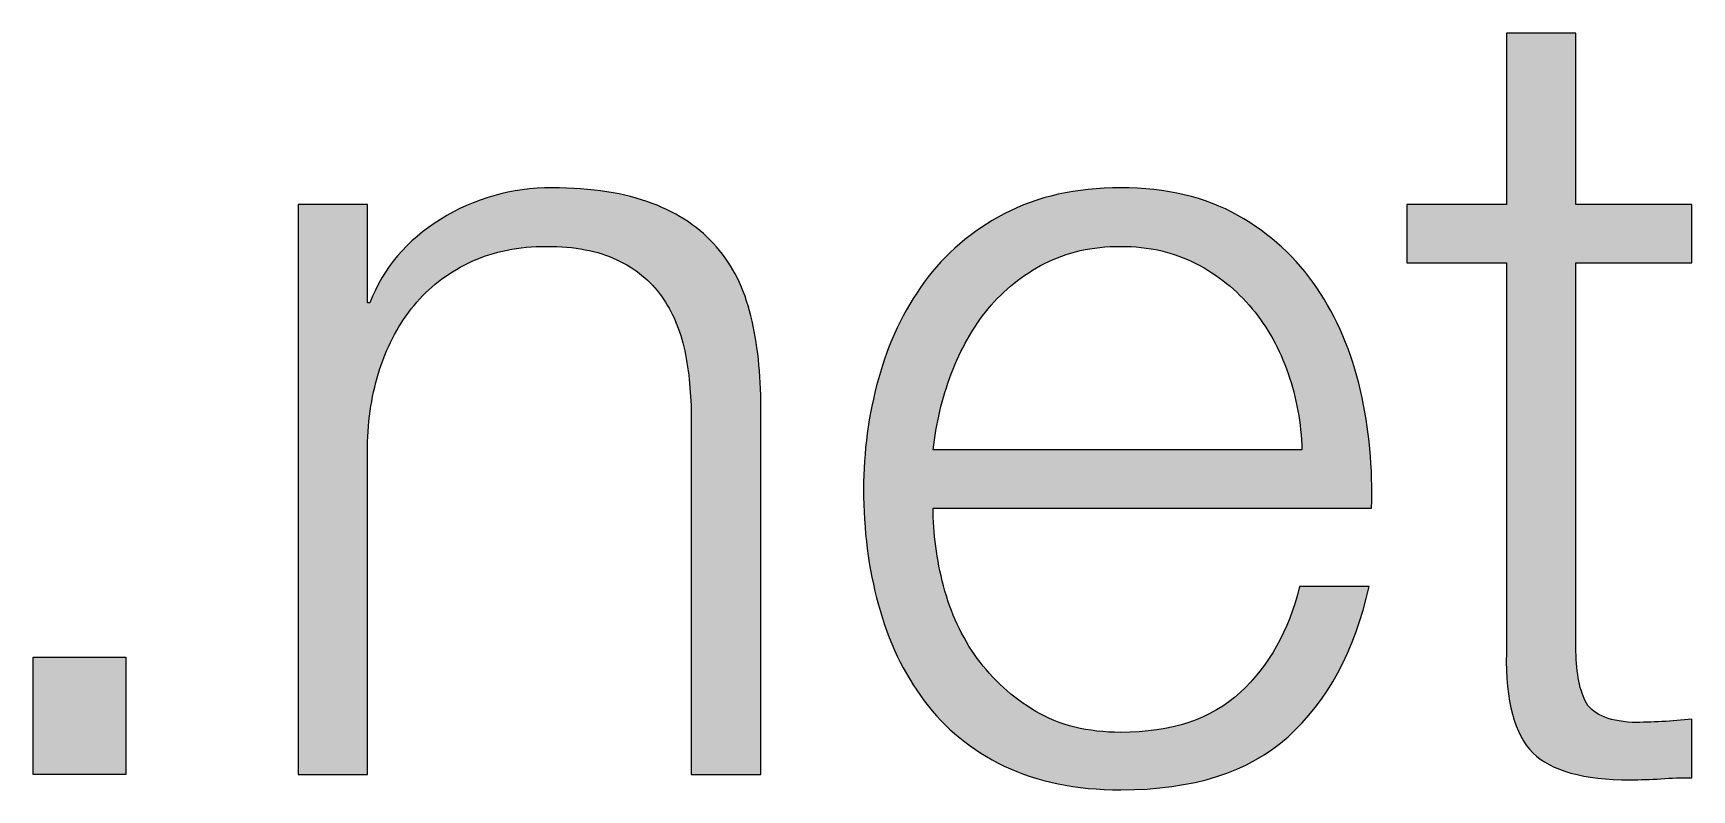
# Paper-space layout 'A2mask' of a CAD drawing. Extents: x 0 to 564, y 0 to 393.
# Drawn here: x 486.425 to 490.502, y 30.709 to 32.569 of the extents above; entities that cross this region are included whole.
import ezdxf
from ezdxf.enums import TextEntityAlignment as Align

# ---------------------------------------------------------------- set-up
doc = ezdxf.new("R2010")
doc.units = 0
doc.layers.get('0').update_dxf_attribs({"linetype": 'CONTINUOUS'})
doc.layers.get('Defpoints').update_dxf_attribs({"linetype": 'CONTINUOUS'})
doc.layers.add('JPP_Mask', color=7, linetype='CONTINUOUS')
doc.styles.add('JPP', font='arial.ttf')

# ---------------------------------------------------------------- blocks, each defined once
blk = doc.blocks.new('A2mask')
at = {"true_color": 0x004a91}
h = blk.add_hatch(color=154, dxfattribs=at)
edge = h.paths.add_edge_path()
edge.add_spline(control_points=[(490.5022, 32.0759), (490.5022, 32.1118), (490.5022, 32.1478), (490.5022, 32.1478), (490.5022, 32.1478), (490.4844, 32.1478), (490.4577, 32.1478)], knot_values=[18.749925, 18.749925, 18.749925, 18.749925, 19.249925, 19.249925, 19.249925, 19.5, 19.5, 19.5, 19.5], degree=3, periodic=0)
edge.add_spline(control_points=[(490.4577, 32.1478), (490.431, 32.1478), (490.3953, 32.1478), (490.3597, 32.1478)], knot_values=[18.49993, 18.49993, 18.49993, 18.49993, 18.749925, 18.749925, 18.749925, 18.749925], degree=3, periodic=0)
edge.add_spline(control_points=[(490.3597, 32.1478), (490.3419, 32.1478), (490.3241, 32.1478), (490.3074, 32.1478)], knot_values=[18.374932, 18.374932, 18.374932, 18.374932, 18.49993, 18.49993, 18.49993, 18.49993], degree=3, periodic=0)
edge.add_spline(control_points=[(490.3074, 32.1478), (490.2907, 32.1478), (490.2751, 32.1478), (490.2618, 32.1478)], knot_values=[18.249935, 18.249935, 18.249935, 18.249935, 18.374932, 18.374932, 18.374932, 18.374932], degree=3, periodic=0)
edge.add_spline(control_points=[(490.2618, 32.1478), (490.2551, 32.1478), (490.249, 32.1478), (490.2436, 32.1478)], knot_values=[18.187436, 18.187436, 18.187436, 18.187436, 18.249935, 18.249935, 18.249935, 18.249935], degree=3, periodic=0)
edge.add_spline(control_points=[(490.2436, 32.1478), (490.2381, 32.1478), (490.2334, 32.1478), (490.2295, 32.1478)], knot_values=[18.124938, 18.124938, 18.124938, 18.124938, 18.187436, 18.187436, 18.187436, 18.187436], degree=3, periodic=0)
edge.add_spline(control_points=[(490.2191, 32.1478), (490.2187, 32.1478), (490.2184, 32.1478), (490.2181, 32.1478)], knot_values=[18.031189, 18.031189, 18.031189, 18.031189, 18.046814, 18.046814, 18.046814, 18.046814], degree=3, periodic=0)
edge.add_spline(control_points=[(490.2181, 32.1478), (490.218, 32.1478), (490.2178, 32.1478), (490.2177, 32.1478)], knot_values=[18.023377, 18.023377, 18.023377, 18.023377, 18.031189, 18.031189, 18.031189, 18.031189], degree=3, periodic=0)
edge.add_spline(control_points=[(490.2177, 32.1478), (490.2176, 32.1478), (490.2175, 32.1478), (490.2175, 32.1478)], knot_values=[18.015565, 18.015565, 18.015565, 18.015565, 18.023377, 18.023377, 18.023377, 18.023377], degree=3, periodic=0)
edge.add_spline(control_points=[(490.2175, 32.1478), (490.2174, 32.1478), (490.2174, 32.1478), (490.2174, 32.1478)], knot_values=[18.011659, 18.011659, 18.011659, 18.011659, 18.015565, 18.015565, 18.015565, 18.015565], degree=3, periodic=0)
edge.add_spline(control_points=[(490.2174, 32.1478), (490.2174, 32.1478), (490.2173, 32.1478), (490.2173, 32.1478)], knot_values=[18.007752, 18.007752, 18.007752, 18.007752, 18.011659, 18.011659, 18.011659, 18.011659], degree=3, periodic=0)
edge.add_spline(control_points=[(490.2173, 32.1478), (490.2173, 32.1478), (490.2173, 32.1478), (490.2173, 32.1478)], knot_values=[18.005799, 18.005799, 18.005799, 18.005799, 18.007752, 18.007752, 18.007752, 18.007752], degree=3, periodic=0)
edge.add_spline(control_points=[(490.2173, 32.1478), (490.2173, 32.1478), (490.2173, 32.1478), (490.2173, 32.1478)], knot_values=[18.003846, 18.003846, 18.003846, 18.003846, 18.005799, 18.005799, 18.005799, 18.005799], degree=3, periodic=0)
edge.add_spline(control_points=[(490.2173, 32.1478), (490.2173, 32.1478), (490.2173, 32.1478), (490.2173, 32.1478)], knot_values=[18.00287, 18.00287, 18.00287, 18.00287, 18.003846, 18.003846, 18.003846, 18.003846], degree=3, periodic=0)
edge.add_spline(control_points=[(490.2173, 32.1478), (490.2173, 32.1478), (490.2173, 32.1478), (490.2173, 32.1478)], knot_values=[18.001893, 18.001893, 18.001893, 18.001893, 18.00287, 18.00287, 18.00287, 18.00287], degree=3, periodic=0)
edge.add_spline(control_points=[(490.2173, 32.1478), (490.2173, 32.1478), (490.2173, 32.1478), (490.2173, 32.1478)], knot_values=[18.001405, 18.001405, 18.001405, 18.001405, 18.001893, 18.001893, 18.001893, 18.001893], degree=3, periodic=0)
edge.add_spline(control_points=[(490.2173, 32.1478), (490.2173, 32.1478), (490.2173, 32.1478), (490.2173, 32.1478), (490.2173, 32.1478), (490.2173, 32.1478), (490.2173, 32.1478)], knot_values=[17.99994, 17.99994, 17.99994, 17.99994, 18.001345, 18.001345, 18.001345, 18.001405, 18.001405, 18.001405, 18.001405], degree=3, periodic=0)
edge.add_spline(control_points=[(490.2173, 32.1478), (490.2173, 32.1478), (490.2173, 32.1741), (490.2173, 32.2135)], knot_values=[17.749945, 17.749945, 17.749945, 17.749945, 17.99994, 17.99994, 17.99994, 17.99994], degree=3, periodic=0)
edge.add_spline(control_points=[(490.2173, 32.2135), (490.2173, 32.253), (490.2173, 32.3056), (490.2173, 32.3582)], knot_values=[17.49995, 17.49995, 17.49995, 17.49995, 17.749945, 17.749945, 17.749945, 17.749945], degree=3, periodic=0)
edge.add_spline(control_points=[(490.2173, 32.3582), (490.2173, 32.3845), (490.2173, 32.4108), (490.2173, 32.4355)], knot_values=[17.374952, 17.374952, 17.374952, 17.374952, 17.49995, 17.49995, 17.49995, 17.49995], degree=3, periodic=0)
edge.add_spline(control_points=[(490.2173, 32.4355), (490.2173, 32.4601), (490.2173, 32.4831), (490.2173, 32.5029)], knot_values=[17.249955, 17.249955, 17.249955, 17.249955, 17.374952, 17.374952, 17.374952, 17.374952], degree=3, periodic=0)
edge.add_spline(control_points=[(490.2173, 32.5029), (490.2173, 32.5127), (490.2173, 32.5218), (490.2173, 32.5298)], knot_values=[17.187456, 17.187456, 17.187456, 17.187456, 17.249955, 17.249955, 17.249955, 17.249955], degree=3, periodic=0)
edge.add_spline(control_points=[(490.2173, 32.5298), (490.2173, 32.5378), (490.2173, 32.5448), (490.2173, 32.5505)], knot_values=[17.124958, 17.124958, 17.124958, 17.124958, 17.187456, 17.187456, 17.187456, 17.187456], degree=3, periodic=0)
edge.add_spline(control_points=[(490.2173, 32.5505), (490.2173, 32.5534), (490.2173, 32.556), (490.2173, 32.5582)], knot_values=[17.093708, 17.093708, 17.093708, 17.093708, 17.124958, 17.124958, 17.124958, 17.124958], degree=3, periodic=0)
edge.add_spline(control_points=[(490.2173, 32.5686), (490.2173, 32.5686), (490.2173, 32.5686), (490.2173, 32.5686), (490.2173, 32.5686), (490.2173, 32.5686), (490.2173, 32.5686)], knot_values=[16.999959, 16.999959, 16.999959, 16.999959, 17, 17, 17, 17.000692, 17.000692, 17.000692, 17.000692], degree=3, periodic=0)
edge.add_spline(control_points=[(490.2173, 32.5686), (490.2173, 32.5686), (490.2066, 32.5686), (490.1905, 32.5686)], knot_values=[16.749965, 16.749965, 16.749965, 16.749965, 16.999959, 16.999959, 16.999959, 16.999959], degree=3, periodic=0)
edge.add_spline(control_points=[(490.1905, 32.5686), (490.1745, 32.5686), (490.1531, 32.5686), (490.1318, 32.5686)], knot_values=[16.49997, 16.49997, 16.49997, 16.49997, 16.749965, 16.749965, 16.749965, 16.749965], degree=3, periodic=0)
edge.add_spline(control_points=[(490.1318, 32.5686), (490.1211, 32.5686), (490.1104, 32.5686), (490.1004, 32.5686)], knot_values=[16.374972, 16.374972, 16.374972, 16.374972, 16.49997, 16.49997, 16.49997, 16.49997], degree=3, periodic=0)
edge.add_spline(control_points=[(490.1004, 32.5686), (490.0904, 32.5686), (490.081, 32.5686), (490.073, 32.5686)], knot_values=[16.249975, 16.249975, 16.249975, 16.249975, 16.374972, 16.374972, 16.374972, 16.374972], degree=3, periodic=0)
edge.add_spline(control_points=[(490.073, 32.5686), (490.069, 32.5686), (490.0653, 32.5686), (490.0621, 32.5686)], knot_values=[16.187476, 16.187476, 16.187476, 16.187476, 16.249975, 16.249975, 16.249975, 16.249975], degree=3, periodic=0)
edge.add_spline(control_points=[(490.0463, 32.5686), (490.0463, 32.5686), (490.0463, 32.5686), (490.0463, 32.5686), (490.0463, 32.5686), (490.0463, 32.5686), (490.0463, 32.5686)], knot_values=[15.99998, 15.99998, 15.99998, 15.99998, 16, 16, 16, 16.001445, 16.001445, 16.001445, 16.001445], degree=3, periodic=0)
edge.add_spline(control_points=[(490.0463, 32.5686), (490.0463, 32.5686), (490.0463, 32.4634), (490.0463, 32.3582)], knot_values=[15.49999, 15.49999, 15.49999, 15.49999, 15.99998, 15.99998, 15.99998, 15.99998], degree=3, periodic=0)
edge.add_spline(control_points=[(490.0463, 32.3582), (490.0463, 32.253), (490.0463, 32.1478), (490.0463, 32.1478), (490.0463, 32.1478), (490.0463, 32.1478), (490.0463, 32.1478)], knot_values=[14.999023, 14.999023, 14.999023, 14.999023, 15.499013, 15.499013, 15.499013, 15.49999, 15.49999, 15.49999, 15.49999], degree=3, periodic=0)
edge.add_spline(control_points=[(490.0358, 32.1478), (490.0324, 32.1478), (490.0284, 32.1478), (490.0237, 32.1478)], knot_values=[14.812504, 14.812504, 14.812504, 14.812504, 14.875002, 14.875002, 14.875002, 14.875002], degree=3, periodic=0)
edge.add_spline(control_points=[(490.0237, 32.1478), (490.0191, 32.1478), (490.0138, 32.1478), (490.0081, 32.1478)], knot_values=[14.750005, 14.750005, 14.750005, 14.750005, 14.812504, 14.812504, 14.812504, 14.812504], degree=3, periodic=0)
edge.add_spline(control_points=[(490.0081, 32.1478), (489.9966, 32.1478), (489.9833, 32.1478), (489.9689, 32.1478)], knot_values=[14.625008, 14.625008, 14.625008, 14.625008, 14.750005, 14.750005, 14.750005, 14.750005], degree=3, periodic=0)
edge.add_spline(control_points=[(489.9689, 32.1478), (489.9546, 32.1478), (489.9393, 32.1478), (489.924, 32.1478)], knot_values=[14.50001, 14.50001, 14.50001, 14.50001, 14.625008, 14.625008, 14.625008, 14.625008], degree=3, periodic=0)
edge.add_spline(control_points=[(489.924, 32.1478), (489.8935, 32.1478), (489.8629, 32.1478), (489.84, 32.1478)], knot_values=[14.250015, 14.250015, 14.250015, 14.250015, 14.50001, 14.50001, 14.50001, 14.50001], degree=3, periodic=0)
edge.add_spline(control_points=[(489.84, 32.1478), (489.817, 32.1478), (489.8018, 32.1478), (489.8018, 32.1478), (489.8018, 32.1478), (489.8018, 32.1478), (489.8018, 32.1478)], knot_values=[13.999043, 13.999043, 13.999043, 13.999043, 14.249058, 14.249058, 14.249058, 14.250015, 14.250015, 14.250015, 14.250015], degree=3, periodic=0)
edge.add_spline(control_points=[(489.8018, 32.1416), (489.8018, 32.1396), (489.8018, 32.1372), (489.8018, 32.1345)], knot_values=[13.812524, 13.812524, 13.812524, 13.812524, 13.875022, 13.875022, 13.875022, 13.875022], degree=3, periodic=0)
edge.add_spline(control_points=[(489.8018, 32.1253), (489.8018, 32.1186), (489.8018, 32.1107), (489.8018, 32.1023)], knot_values=[13.625027, 13.625027, 13.625027, 13.625027, 13.750025, 13.750025, 13.750025, 13.750025], degree=3, periodic=0)
edge.add_spline(control_points=[(489.8018, 32.1023), (489.8018, 32.0938), (489.8018, 32.0849), (489.8018, 32.0759)], knot_values=[13.50003, 13.50003, 13.50003, 13.50003, 13.625027, 13.625027, 13.625027, 13.625027], degree=3, periodic=0)
edge.add_spline(control_points=[(489.8018, 32.0759), (489.8018, 32.0579), (489.8018, 32.0399), (489.8018, 32.0264)], knot_values=[13.250035, 13.250035, 13.250035, 13.250035, 13.50003, 13.50003, 13.50003, 13.50003], degree=3, periodic=0)
edge.add_spline(control_points=[(489.8018, 32.0264), (489.8018, 32.013), (489.8018, 32.004), (489.8018, 32.004), (489.8018, 32.004), (489.8018, 32.004), (489.8018, 32.004)], knot_values=[12.999063, 12.999063, 12.999063, 12.999063, 13.249098, 13.249098, 13.249098, 13.250035, 13.250035, 13.250035, 13.250035], degree=3, periodic=0)
edge.add_spline(control_points=[(489.8123, 32.004), (489.8156, 32.004), (489.8197, 32.004), (489.8243, 32.004)], knot_values=[12.812544, 12.812544, 12.812544, 12.812544, 12.875042, 12.875042, 12.875042, 12.875042], degree=3, periodic=0)
edge.add_spline(control_points=[(489.8243, 32.004), (489.829, 32.004), (489.8342, 32.004), (489.84, 32.004)], knot_values=[12.750045, 12.750045, 12.750045, 12.750045, 12.812544, 12.812544, 12.812544, 12.812544], degree=3, periodic=0)
edge.add_spline(control_points=[(489.84, 32.004), (489.8514, 32.004), (489.8648, 32.004), (489.8791, 32.004)], knot_values=[12.625048, 12.625048, 12.625048, 12.625048, 12.750045, 12.750045, 12.750045, 12.750045], degree=3, periodic=0)
edge.add_spline(control_points=[(489.8791, 32.004), (489.8934, 32.004), (489.9087, 32.004), (489.924, 32.004)], knot_values=[12.50005, 12.50005, 12.50005, 12.50005, 12.625048, 12.625048, 12.625048, 12.625048], degree=3, periodic=0)
edge.add_spline(control_points=[(489.924, 32.004), (489.9546, 32.004), (489.9851, 32.004), (490.0081, 32.004)], knot_values=[12.250055, 12.250055, 12.250055, 12.250055, 12.50005, 12.50005, 12.50005, 12.50005], degree=3, periodic=0)
edge.add_spline(control_points=[(490.0081, 32.004), (490.031, 32.004), (490.0463, 32.004), (490.0463, 32.004), (490.0463, 32.004), (490.0463, 32.004), (490.0463, 32.004)], knot_values=[11.999572, 11.999572, 11.999572, 11.999572, 12.249627, 12.249627, 12.249627, 12.250055, 12.250055, 12.250055, 12.250055], degree=3, periodic=0)
edge.add_spline(control_points=[(490.0463, 31.9979), (490.0463, 31.9965), (490.0463, 31.995), (490.0463, 31.9932)], knot_values=[11.937561, 11.937561, 11.937561, 11.937561, 11.953186, 11.953186, 11.953186, 11.953186], degree=3, periodic=0)
edge.add_spline(control_points=[(490.0463, 31.9932), (490.0463, 31.9897), (490.0463, 31.9854), (490.0463, 31.9803)], knot_values=[11.906312, 11.906312, 11.906312, 11.906312, 11.937561, 11.937561, 11.937561, 11.937561], degree=3, periodic=0)
edge.add_spline(control_points=[(490.0463, 31.9803), (490.0463, 31.9752), (490.0463, 31.9694), (490.0463, 31.9628)], knot_values=[11.875062, 11.875062, 11.875062, 11.875062, 11.906312, 11.906312, 11.906312, 11.906312], degree=3, periodic=0)
edge.add_spline(control_points=[(490.0463, 31.9628), (490.0463, 31.9497), (490.0463, 31.9338), (490.0463, 31.9156)], knot_values=[11.812564, 11.812564, 11.812564, 11.812564, 11.875062, 11.875062, 11.875062, 11.875062], degree=3, periodic=0)
edge.add_spline(control_points=[(490.0463, 31.9156), (490.0463, 31.8973), (490.0463, 31.8768), (490.0463, 31.8543)], knot_values=[11.750065, 11.750065, 11.750065, 11.750065, 11.812564, 11.812564, 11.812564, 11.812564], degree=3, periodic=0)
edge.add_spline(control_points=[(490.0463, 31.8543), (490.0463, 31.8094), (490.0463, 31.757), (490.0463, 31.7009)], knot_values=[11.625068, 11.625068, 11.625068, 11.625068, 11.750065, 11.750065, 11.750065, 11.750065], degree=3, periodic=0)
edge.add_spline(control_points=[(490.0463, 31.7009), (490.0463, 31.6447), (490.0463, 31.5848), (490.0463, 31.5249)], knot_values=[11.50007, 11.50007, 11.50007, 11.50007, 11.625068, 11.625068, 11.625068, 11.625068], degree=3, periodic=0)
edge.add_spline(control_points=[(490.0463, 31.5249), (490.0463, 31.4051), (490.0463, 31.2854), (490.0463, 31.1955)], knot_values=[11.250075, 11.250075, 11.250075, 11.250075, 11.50007, 11.50007, 11.50007, 11.50007], degree=3, periodic=0)
edge.add_spline(control_points=[(490.0463, 31.1955), (490.0463, 31.1056), (490.0463, 31.0457), (490.0463, 31.0457), (490.0443, 30.9264), (490.0662, 30.8446), (490.1112, 30.8002)], knot_values=[10, 10, 10, 10, 10.250075, 10.250075, 10.250075, 11.250075, 11.250075, 11.250075, 11.250075], degree=3, periodic=0)
edge.add_spline(control_points=[(490.1112, 30.8002), (490.1566, 30.7558), (490.2362, 30.7336), (490.3501, 30.7336)], knot_values=[9, 9, 9, 9, 10, 10, 10, 10], degree=3, periodic=0)
edge.add_spline(control_points=[(490.3501, 30.7336), (490.3757, 30.7336), (490.4008, 30.7346), (490.4264, 30.7362)], knot_values=[8, 8, 8, 8, 9, 9, 9, 9], degree=3, periodic=0)
edge.add_spline(control_points=[(490.4264, 30.7362), (490.4515, 30.7382), (490.4767, 30.7389), (490.5022, 30.7389)], knot_values=[7, 7, 7, 7, 8, 8, 8, 8], degree=3, periodic=0)
edge.add_spline(control_points=[(490.5022, 30.7389), (490.5022, 30.7389), (490.5022, 30.883), (490.5022, 30.883), (490.4532, 30.8774), (490.4045, 30.8747), (490.3558, 30.8747)], knot_values=[5, 5, 5, 5, 6, 6, 6, 7, 7, 7, 7], degree=3, periodic=0)
edge.add_spline(control_points=[(490.3558, 30.8747), (490.2941, 30.8784), (490.2557, 30.8959), (490.2401, 30.9277)], knot_values=[4, 4, 4, 4, 5, 5, 5, 5], degree=3, periodic=0)
edge.add_spline(control_points=[(490.2401, 30.9277), (490.2249, 30.9592), (490.2173, 31.0033), (490.2173, 31.0593)], knot_values=[3, 3, 3, 3, 4, 4, 4, 4], degree=3, periodic=0)
edge.add_spline(control_points=[(490.2173, 31.0593), (490.2173, 31.0593), (490.2173, 32.004), (490.2173, 32.004), (490.2173, 32.004), (490.2885, 32.004), (490.3598, 32.004)], knot_values=[1.5, 1.5, 1.5, 1.5, 2.5, 2.5, 2.5, 3, 3, 3, 3], degree=3, periodic=0)
edge.add_spline(control_points=[(490.3598, 32.004), (490.431, 32.004), (490.5022, 32.004), (490.5022, 32.004), (490.5022, 32.004), (490.5022, 32.0399), (490.5022, 32.0759)], knot_values=[0.5, 0.5, 0.5, 0.5, 1, 1, 1, 1.5, 1.5, 1.5, 1.5], degree=3, periodic=0)
h = blk.add_hatch(color=154, dxfattribs=at)
edge = h.paths.add_edge_path()
edge.add_spline(control_points=[(487.2474, 31.4366), (487.2474, 31.5132), (487.2474, 31.5643), (487.2474, 31.5643), (487.2494, 31.6328), (487.2606, 31.6968), (487.2815, 31.7554)], knot_values=[18, 18, 18, 18, 18.250035, 18.250035, 18.250035, 19.250035, 19.250035, 19.250035, 19.250035], degree=3, periodic=0)
edge.add_spline(control_points=[(487.2815, 31.7554), (487.3024, 31.8144), (487.3312, 31.8651), (487.3683, 31.9075), (487.4054, 31.95), (487.4505, 31.9834), (487.5042, 32.0079)], knot_values=[16, 16, 16, 16, 17, 17, 17, 18, 18, 18, 18], degree=3, periodic=0)
edge.add_spline(control_points=[(487.5042, 32.0079), (487.5575, 32.0325), (487.6185, 32.0447), (487.6874, 32.0447)], knot_values=[15, 15, 15, 15, 16, 16, 16, 16], degree=3, periodic=0)
edge.add_spline(control_points=[(487.6874, 32.0447), (487.756, 32.0447), (487.8133, 32.0338), (487.8597, 32.0119)], knot_values=[14, 14, 14, 14, 15, 15, 15, 15], degree=3, periodic=0)
edge.add_spline(control_points=[(487.8597, 32.0119), (487.9058, 31.9904), (487.9425, 31.9606), (487.9694, 31.9224)], knot_values=[13, 13, 13, 13, 14, 14, 14, 14], degree=3, periodic=0)
edge.add_spline(control_points=[(487.9694, 31.9224), (487.9966, 31.8843), (488.0158, 31.8396), (488.0267, 31.7883)], knot_values=[12, 12, 12, 12, 13, 13, 13, 13], degree=3, periodic=0)
edge.add_spline(control_points=[(488.0267, 31.7883), (488.0373, 31.7366), (488.0429, 31.6809), (488.0429, 31.6213)], knot_values=[11, 11, 11, 11, 12, 12, 12, 12], degree=3, periodic=0)
edge.add_spline(control_points=[(488.0429, 31.6213), (488.0429, 31.6213), (488.0429, 30.7471), (488.0429, 30.7471), (488.0429, 30.7471), (488.0857, 30.7471), (488.1284, 30.7471)], knot_values=[9.5, 9.5, 9.5, 9.5, 10.5, 10.5, 10.5, 11, 11, 11, 11], degree=3, periodic=0)
edge.add_spline(control_points=[(488.1284, 30.7471), (488.1712, 30.7471), (488.2139, 30.7471), (488.2139, 30.7471), (488.2139, 30.7471), (488.2139, 30.9725), (488.2139, 31.1978)], knot_values=[8.5, 8.5, 8.5, 8.5, 9, 9, 9, 9.5, 9.5, 9.5, 9.5], degree=3, periodic=0)
edge.add_spline(control_points=[(488.2139, 31.1978), (488.2139, 31.4231), (488.2139, 31.6484), (488.2139, 31.6484), (488.2139, 31.7316), (488.2056, 31.8068), (488.1894, 31.8737), (488.1732, 31.9407), (488.145, 31.997), (488.1052, 32.0434)], knot_values=[6, 6, 6, 6, 6.5, 6.5, 6.5, 7.5, 7.5, 7.5, 8.5, 8.5, 8.5, 8.5], degree=3, periodic=0)
edge.add_spline(control_points=[(488.1052, 32.0434), (488.0655, 32.0894), (488.0125, 32.1252), (487.9465, 32.1504)], knot_values=[5, 5, 5, 5, 6, 6, 6, 6], degree=3, periodic=0)
edge.add_spline(control_points=[(487.9465, 32.1504), (487.8803, 32.1759), (487.7984, 32.1885), (487.7007, 32.1885)], knot_values=[4, 4, 4, 4, 5, 5, 5, 5], degree=3, periodic=0)
edge.add_spline(control_points=[(487.7007, 32.1885), (487.6013, 32.1885), (487.5098, 32.1627), (487.4266, 32.111)], knot_values=[3, 3, 3, 3, 4, 4, 4, 4], degree=3, periodic=0)
edge.add_spline(control_points=[(487.4266, 32.111), (487.3435, 32.0596), (487.2855, 31.9914), (487.253, 31.9062)], knot_values=[2, 2, 2, 2, 3, 3, 3, 3], degree=3, periodic=0)
edge.add_spline(control_points=[(487.253, 31.9062), (487.253, 31.9062), (487.2474, 31.9062), (487.2474, 31.9062)], knot_values=[1.00001, 1.00001, 1.00001, 1.00001, 2, 2, 2, 2], degree=3, periodic=0)
edge.add_spline(control_points=[(487.2474, 31.9062), (487.2474, 31.9062), (487.2474, 31.9666), (487.2474, 32.027)], knot_values=[0.5, 0.5, 0.5, 0.5, 1, 1, 1, 1], degree=3, periodic=0)
edge.add_spline(control_points=[(487.2474, 32.027), (487.2474, 32.0874), (487.2474, 32.1478), (487.2474, 32.1478), (487.2474, 32.1478), (487.2367, 32.1478), (487.2207, 32.1478)], knot_values=[22.749965, 22.749965, 22.749965, 22.749965, 23.249965, 23.249965, 23.249965, 23.5, 23.5, 23.5, 23.5], degree=3, periodic=0)
edge.add_spline(control_points=[(487.2207, 32.1478), (487.2046, 32.1478), (487.1832, 32.1478), (487.1619, 32.1478)], knot_values=[22.49997, 22.49997, 22.49997, 22.49997, 22.749965, 22.749965, 22.749965, 22.749965], degree=3, periodic=0)
edge.add_spline(control_points=[(487.1619, 32.1478), (487.1512, 32.1478), (487.1405, 32.1478), (487.1305, 32.1478)], knot_values=[22.374972, 22.374972, 22.374972, 22.374972, 22.49997, 22.49997, 22.49997, 22.49997], degree=3, periodic=0)
edge.add_spline(control_points=[(487.1305, 32.1478), (487.1205, 32.1478), (487.1111, 32.1478), (487.1031, 32.1478)], knot_values=[22.249975, 22.249975, 22.249975, 22.249975, 22.374972, 22.374972, 22.374972, 22.374972], degree=3, periodic=0)
edge.add_spline(control_points=[(487.1031, 32.1478), (487.0991, 32.1478), (487.0954, 32.1478), (487.0922, 32.1478)], knot_values=[22.187476, 22.187476, 22.187476, 22.187476, 22.249975, 22.249975, 22.249975, 22.249975], degree=3, periodic=0)
edge.add_spline(control_points=[(487.0764, 32.1478), (487.0764, 32.1478), (487.0764, 32.1478), (487.0764, 32.1478), (487.0764, 32.1478), (487.0764, 32.1478), (487.0764, 32.1478)], knot_values=[21.99998, 21.99998, 21.99998, 21.99998, 22, 22, 22, 22.001445, 22.001445, 22.001445, 22.001445], degree=3, periodic=0)
edge.add_spline(control_points=[(487.0764, 32.1478), (487.0764, 32.1477), (487.0764, 31.7976), (487.0764, 31.4474)], knot_values=[21.49999, 21.49999, 21.49999, 21.49999, 21.99998, 21.99998, 21.99998, 21.99998], degree=3, periodic=0)
edge.add_spline(control_points=[(487.0764, 31.4474), (487.0764, 31.0973), (487.0764, 30.7471), (487.0764, 30.7471), (487.0764, 30.7471), (487.0764, 30.7471), (487.0764, 30.7471)], knot_values=[20.999023, 20.999023, 20.999023, 20.999023, 21.499013, 21.499013, 21.499013, 21.49999, 21.49999, 21.49999, 21.49999], degree=3, periodic=0)
edge.add_spline(control_points=[(487.0837, 30.7471), (487.0861, 30.7471), (487.0889, 30.7471), (487.0922, 30.7471)], knot_values=[20.812504, 20.812504, 20.812504, 20.812504, 20.875002, 20.875002, 20.875002, 20.875002], degree=3, periodic=0)
edge.add_spline(control_points=[(487.0922, 30.7471), (487.0954, 30.7471), (487.0991, 30.7471), (487.1031, 30.7471)], knot_values=[20.750005, 20.750005, 20.750005, 20.750005, 20.812504, 20.812504, 20.812504, 20.812504], degree=3, periodic=0)
edge.add_spline(control_points=[(487.1031, 30.7471), (487.1111, 30.7471), (487.1205, 30.7471), (487.1305, 30.7471)], knot_values=[20.625007, 20.625007, 20.625007, 20.625007, 20.750005, 20.750005, 20.750005, 20.750005], degree=3, periodic=0)
edge.add_spline(control_points=[(487.1305, 30.7471), (487.1405, 30.7471), (487.1512, 30.7471), (487.1619, 30.7471)], knot_values=[20.50001, 20.50001, 20.50001, 20.50001, 20.625007, 20.625007, 20.625007, 20.625007], degree=3, periodic=0)
edge.add_spline(control_points=[(487.1619, 30.7471), (487.1833, 30.7471), (487.2046, 30.7471), (487.2207, 30.7471)], knot_values=[20.250015, 20.250015, 20.250015, 20.250015, 20.50001, 20.50001, 20.50001, 20.50001], degree=3, periodic=0)
edge.add_spline(control_points=[(487.2207, 30.7471), (487.2367, 30.7471), (487.2474, 30.7471), (487.2474, 30.7471), (487.2474, 30.7471), (487.2474, 30.7471), (487.2474, 30.7471)], knot_values=[19.999532, 19.999532, 19.999532, 19.999532, 20.249547, 20.249547, 20.249547, 20.250015, 20.250015, 20.250015, 20.250015], degree=3, periodic=0)
edge.add_spline(control_points=[(487.2474, 30.7563), (487.2474, 30.7593), (487.2474, 30.763), (487.2474, 30.7673)], knot_values=[19.906272, 19.906272, 19.906272, 19.906272, 19.937521, 19.937521, 19.937521, 19.937521], degree=3, periodic=0)
edge.add_spline(control_points=[(487.2474, 30.7673), (487.2474, 30.7717), (487.2474, 30.7767), (487.2474, 30.7822)], knot_values=[19.875022, 19.875022, 19.875022, 19.875022, 19.906272, 19.906272, 19.906272, 19.906272], degree=3, periodic=0)
edge.add_spline(control_points=[(487.2474, 30.7822), (487.2474, 30.7934), (487.2474, 30.807), (487.2474, 30.8225)], knot_values=[19.812524, 19.812524, 19.812524, 19.812524, 19.875022, 19.875022, 19.875022, 19.875022], degree=3, periodic=0)
edge.add_spline(control_points=[(487.2474, 30.8225), (487.2474, 30.8381), (487.2474, 30.8556), (487.2474, 30.8748)], knot_values=[19.750025, 19.750025, 19.750025, 19.750025, 19.812524, 19.812524, 19.812524, 19.812524], degree=3, periodic=0)
edge.add_spline(control_points=[(487.2474, 30.8748), (487.2474, 30.9131), (487.2474, 30.9578), (487.2474, 31.0057)], knot_values=[19.625028, 19.625028, 19.625028, 19.625028, 19.750025, 19.750025, 19.750025, 19.750025], degree=3, periodic=0)
edge.add_spline(control_points=[(487.2474, 31.0057), (487.2474, 31.0535), (487.2474, 31.1046), (487.2474, 31.1557)], knot_values=[19.50003, 19.50003, 19.50003, 19.50003, 19.625028, 19.625028, 19.625028, 19.625028], degree=3, periodic=0)
edge.add_spline(control_points=[(487.2474, 31.1557), (487.2474, 31.2578), (487.2474, 31.3599), (487.2474, 31.4366)], knot_values=[19.250035, 19.250035, 19.250035, 19.250035, 19.50003, 19.50003, 19.50003, 19.50003], degree=3, periodic=0)
h = blk.add_hatch(color=154, dxfattribs=at)
edge = h.paths.add_edge_path()
edge.add_spline(control_points=[(488.6374, 31.4012), (488.6374, 31.4012), (489.7149, 31.4012), (489.7149, 31.4012), (489.7186, 31.499), (489.7093, 31.5954), (489.6878, 31.6905)], knot_values=[19, 19, 19, 19, 20, 20, 20, 21, 21, 21, 21], degree=3, periodic=0)
edge.add_spline(control_points=[(489.6878, 31.6905), (489.6659, 31.7853), (489.6301, 31.8694), (489.5804, 31.943)], knot_values=[18, 18, 18, 18, 19, 19, 19, 19], degree=3, periodic=0)
edge.add_spline(control_points=[(489.5804, 31.943), (489.5307, 32.0162), (489.4661, 32.0755), (489.3866, 32.1206)], knot_values=[17, 17, 17, 17, 18, 18, 18, 18], degree=3, periodic=0)
edge.add_spline(control_points=[(489.3866, 32.1206), (489.3067, 32.166), (489.211, 32.1885), (489.0986, 32.1885)], knot_values=[16, 16, 16, 16, 17, 17, 17, 17], degree=3, periodic=0)
edge.add_spline(control_points=[(489.0986, 32.1885), (488.9883, 32.1885), (488.8929, 32.1673), (488.8123, 32.1246)], knot_values=[15, 15, 15, 15, 16, 16, 16, 16], degree=3, periodic=0)
edge.add_spline(control_points=[(488.8123, 32.1246), (488.7318, 32.0822), (488.6662, 32.0262), (488.6155, 31.9566)], knot_values=[14, 14, 14, 14, 15, 15, 15, 15], degree=3, periodic=0)
edge.add_spline(control_points=[(488.6155, 31.9566), (488.5648, 31.8867), (488.5274, 31.8075), (488.5029, 31.719)], knot_values=[13, 13, 13, 13, 14, 14, 14, 14], degree=3, periodic=0)
edge.add_spline(control_points=[(488.5029, 31.719), (488.4783, 31.6302), (488.4664, 31.5397), (488.4664, 31.4476)], knot_values=[12, 12, 12, 12, 13, 13, 13, 13], degree=3, periodic=0)
edge.add_spline(control_points=[(488.4664, 31.4476), (488.4664, 31.3479), (488.4783, 31.2535), (488.5029, 31.1637)], knot_values=[11, 11, 11, 11, 12, 12, 12, 12], degree=3, periodic=0)
edge.add_spline(control_points=[(488.5029, 31.1637), (488.5274, 31.0742), (488.5648, 30.9957), (488.6155, 30.9277), (488.6662, 30.8598), (488.7318, 30.8065), (488.8123, 30.7674)], knot_values=[9, 9, 9, 9, 10, 10, 10, 11, 11, 11, 11], degree=3, periodic=0)
edge.add_spline(control_points=[(488.8123, 30.7674), (488.8929, 30.7286), (488.9883, 30.709), (489.0986, 30.709)], knot_values=[8, 8, 8, 8, 9, 9, 9, 9], degree=3, periodic=0)
edge.add_spline(control_points=[(489.0986, 30.709), (489.2759, 30.709), (489.4131, 30.7524), (489.5098, 30.8396)], knot_values=[7, 7, 7, 7, 8, 8, 8, 8], degree=3, periodic=0)
edge.add_spline(control_points=[(489.5098, 30.8396), (489.6066, 30.9264), (489.6732, 31.0493), (489.7093, 31.2087)], knot_values=[6, 6, 6, 6, 7, 7, 7, 7], degree=3, periodic=0)
edge.add_spline(control_points=[(489.7093, 31.2087), (489.7093, 31.2087), (489.5383, 31.2087), (489.5383, 31.2087), (489.5112, 31.1), (489.4625, 31.0132), (489.3919, 30.9479)], knot_values=[4, 4, 4, 4, 5, 5, 5, 6, 6, 6, 6], degree=3, periodic=0)
edge.add_spline(control_points=[(489.3919, 30.9479), (489.3213, 30.883), (489.2235, 30.8502), (489.0986, 30.8502)], knot_values=[3, 3, 3, 3, 4, 4, 4, 4], degree=3, periodic=0)
edge.add_spline(control_points=[(489.0986, 30.8502), (489.0174, 30.8502), (488.9475, 30.8674), (488.8895, 30.9019)], knot_values=[2, 2, 2, 2, 3, 3, 3, 3], degree=3, periodic=0)
edge.add_spline(control_points=[(488.8895, 30.9019), (488.8319, 30.9363), (488.7838, 30.9798), (488.7457, 31.0321)], knot_values=[1, 1, 1, 1, 2, 2, 2, 2], degree=3, periodic=0)
edge.add_spline(control_points=[(488.7457, 31.0321), (488.708, 31.0845), (488.6801, 31.1438), (488.6629, 31.21)], knot_values=[0, 0, 0, 0, 1, 1, 1, 1], degree=3, periodic=0)
edge.add_spline(control_points=[(488.6629, 31.21), (488.6457, 31.276), (488.6374, 31.3399), (488.6374, 31.4012)], knot_values=[21, 21, 21, 21, 22, 22, 22, 22], degree=3, periodic=0)
edge = h.paths.add_edge_path(flags=16)
edge.add_spline(control_points=[(489.544, 31.545), (489.544, 31.545), (488.6374, 31.545), (488.6374, 31.545), (488.6443, 31.6087), (488.6593, 31.6706), (488.6821, 31.7313)], knot_values=[6, 6, 6, 6, 7, 7, 7, 8, 8, 8, 8], degree=3, periodic=0)
edge.add_spline(control_points=[(488.6821, 31.7313), (488.7047, 31.7919), (488.7351, 31.8452), (488.7729, 31.8913)], knot_values=[5, 5, 5, 5, 6, 6, 6, 6], degree=3, periodic=0)
edge.add_spline(control_points=[(488.7729, 31.8913), (488.811, 31.9374), (488.8571, 31.9745), (488.9114, 32.0026)], knot_values=[4, 4, 4, 4, 5, 5, 5, 5], degree=3, periodic=0)
edge.add_spline(control_points=[(488.9114, 32.0026), (488.9658, 32.0305), (489.0281, 32.0447), (489.0986, 32.0447)], knot_values=[3, 3, 3, 3, 4, 4, 4, 4], degree=3, periodic=0)
edge.add_spline(control_points=[(489.0986, 32.0447), (489.1676, 32.0447), (489.2289, 32.0305), (489.2832, 32.0026)], knot_values=[2, 2, 2, 2, 3, 3, 3, 3], degree=3, periodic=0)
edge.add_spline(control_points=[(489.2832, 32.0026), (489.3375, 31.9745), (489.3836, 31.9374), (489.4217, 31.8913), (489.4598, 31.8452), (489.4893, 31.7922), (489.5098, 31.7326)], knot_values=[0, 0, 0, 0, 1, 1, 1, 2, 2, 2, 2], degree=3, periodic=0)
edge.add_spline(control_points=[(489.5098, 31.7326), (489.5307, 31.6726), (489.542, 31.6103), (489.544, 31.545)], knot_values=[8, 8, 8, 8, 9, 9, 9, 9], degree=3, periodic=0)
blk.add_hatch(color=154, dxfattribs=at).paths.add_polyline_path([(486.6533, 31.0348), (486.4253, 31.0348), (486.4253, 30.7471), (486.6533, 30.7471)])
at = {"layer": 'Defpoints', "color": 154, "true_color": 0x004a91}
blk.add_lwpolyline([(486.4253, 31.0348), (486.6533, 31.0348), (486.6533, 30.7471), (486.4253, 30.7471), (486.4253, 31.0348)], dxfattribs=at)
for points, knots in [([(490.5022, 32.1478), (490.5022, 32.1478), (490.5022, 32.004), (490.5022, 32.004), (490.5022, 32.004), (490.2173, 32.004), (490.2173, 32.004), (490.2173, 32.004), (490.2173, 31.0593), (490.2173, 31.0593), (490.2173, 31.0033), (490.2249, 30.9592), (490.2401, 30.9277), (490.2557, 30.8959), (490.2941, 30.8784), (490.3558, 30.8747), (490.4045, 30.8747), (490.4532, 30.8774), (490.5022, 30.883), (490.5022, 30.883), (490.5022, 30.7389), (490.5022, 30.7389), (490.4767, 30.7389), (490.4515, 30.7382), (490.4264, 30.7362), (490.4008, 30.7346), (490.3757, 30.7336), (490.3501, 30.7336), (490.2362, 30.7336), (490.1566, 30.7558), (490.1112, 30.8002), (490.0662, 30.8446), (490.0443, 30.9264), (490.0463, 31.0457), (490.0463, 31.0457), (490.0463, 32.004), (490.0463, 32.004), (490.0463, 32.004), (489.8018, 32.004), (489.8018, 32.004), (489.8018, 32.004), (489.8018, 32.1478), (489.8018, 32.1478), (489.8018, 32.1478), (490.0463, 32.1478), (490.0463, 32.1478), (490.0463, 32.1478), (490.0463, 32.5686), (490.0463, 32.5686), (490.0463, 32.5686), (490.2173, 32.5686), (490.2173, 32.5686), (490.2173, 32.5686), (490.2173, 32.1478), (490.2173, 32.1478), (490.2173, 32.1478), (490.5022, 32.1478), (490.5022, 32.1478)], [0, 0, 0, 0, 1, 1, 1, 2, 2, 2, 3, 3, 3, 4, 4, 4, 5, 5, 5, 6, 6, 6, 7, 7, 7, 8, 8, 8, 9, 9, 9, 10, 10, 10, 11, 11, 11, 12, 12, 12, 13, 13, 13, 14, 14, 14, 15, 15, 15, 16, 16, 16, 17, 17, 17, 18, 18, 18, 19, 19, 19, 19]), ([(487.2474, 32.1478), (487.2474, 32.1478), (487.2474, 31.9062), (487.2474, 31.9062), (487.2474, 31.9062), (487.253, 31.9062), (487.253, 31.9062), (487.2855, 31.9914), (487.3435, 32.0596), (487.4266, 32.111), (487.5098, 32.1627), (487.6013, 32.1885), (487.7007, 32.1885), (487.7984, 32.1885), (487.8803, 32.1759), (487.9465, 32.1504), (488.0125, 32.1252), (488.0655, 32.0894), (488.1052, 32.0434), (488.145, 31.997), (488.1732, 31.9407), (488.1894, 31.8737), (488.2056, 31.8068), (488.2139, 31.7316), (488.2139, 31.6484), (488.2139, 31.6484), (488.2139, 30.7471), (488.2139, 30.7471), (488.2139, 30.7471), (488.0429, 30.7471), (488.0429, 30.7471), (488.0429, 30.7471), (488.0429, 31.6213), (488.0429, 31.6213), (488.0429, 31.6809), (488.0373, 31.7366), (488.0267, 31.7883), (488.0158, 31.8396), (487.9966, 31.8843), (487.9694, 31.9224), (487.9425, 31.9606), (487.9058, 31.9904), (487.8597, 32.0119), (487.8133, 32.0338), (487.756, 32.0447), (487.6874, 32.0447), (487.6185, 32.0447), (487.5575, 32.0325), (487.5042, 32.0079), (487.4505, 31.9834), (487.4054, 31.95), (487.3683, 31.9075), (487.3312, 31.8651), (487.3024, 31.8144), (487.2815, 31.7554), (487.2606, 31.6968), (487.2494, 31.6328), (487.2474, 31.5643), (487.2474, 31.5643), (487.2474, 30.7471), (487.2474, 30.7471), (487.2474, 30.7471), (487.0764, 30.7471), (487.0764, 30.7471), (487.0764, 30.7471), (487.0764, 32.1478), (487.0764, 32.1478), (487.0764, 32.1478), (487.2474, 32.1478), (487.2474, 32.1478)], [0, 0, 0, 0, 1, 1, 1, 2, 2, 2, 3, 3, 3, 4, 4, 4, 5, 5, 5, 6, 6, 6, 7, 7, 7, 8, 8, 8, 9, 9, 9, 10, 10, 10, 11, 11, 11, 12, 12, 12, 13, 13, 13, 14, 14, 14, 15, 15, 15, 16, 16, 16, 17, 17, 17, 18, 18, 18, 19, 19, 19, 20, 20, 20, 21, 21, 21, 22, 22, 22, 23, 23, 23, 23]), ([(488.6629, 31.21), (488.6801, 31.1438), (488.708, 31.0845), (488.7457, 31.0321), (488.7838, 30.9798), (488.8319, 30.9363), (488.8895, 30.9019), (488.9475, 30.8674), (489.0174, 30.8502), (489.0986, 30.8502), (489.2235, 30.8502), (489.3213, 30.883), (489.3919, 30.9479), (489.4625, 31.0132), (489.5112, 31.1), (489.5383, 31.2087), (489.5383, 31.2087), (489.7093, 31.2087), (489.7093, 31.2087), (489.6732, 31.0493), (489.6066, 30.9264), (489.5098, 30.8396), (489.4131, 30.7524), (489.2759, 30.709), (489.0986, 30.709), (488.9883, 30.709), (488.8929, 30.7286), (488.8123, 30.7674), (488.7318, 30.8065), (488.6662, 30.8598), (488.6155, 30.9277), (488.5648, 30.9957), (488.5274, 31.0742), (488.5029, 31.1637), (488.4783, 31.2535), (488.4664, 31.3479), (488.4664, 31.4476), (488.4664, 31.5397), (488.4783, 31.6302), (488.5029, 31.719), (488.5274, 31.8075), (488.5648, 31.8867), (488.6155, 31.9566), (488.6662, 32.0262), (488.7318, 32.0822), (488.8123, 32.1246), (488.8929, 32.1673), (488.9883, 32.1885), (489.0986, 32.1885), (489.211, 32.1885), (489.3067, 32.166), (489.3866, 32.1206), (489.4661, 32.0755), (489.5307, 32.0162), (489.5804, 31.943), (489.6301, 31.8694), (489.6659, 31.7853), (489.6878, 31.6905), (489.7093, 31.5954), (489.7186, 31.499), (489.7149, 31.4012), (489.7149, 31.4012), (488.6374, 31.4012), (488.6374, 31.4012), (488.6374, 31.3399), (488.6457, 31.276), (488.6629, 31.21)], [0, 0, 0, 0, 1, 1, 1, 2, 2, 2, 3, 3, 3, 4, 4, 4, 5, 5, 5, 6, 6, 6, 7, 7, 7, 8, 8, 8, 9, 9, 9, 10, 10, 10, 11, 11, 11, 12, 12, 12, 13, 13, 13, 14, 14, 14, 15, 15, 15, 16, 16, 16, 17, 17, 17, 18, 18, 18, 19, 19, 19, 20, 20, 20, 21, 21, 21, 22, 22, 22, 22]), ([(489.5098, 31.7326), (489.4893, 31.7922), (489.4598, 31.8452), (489.4217, 31.8913), (489.3836, 31.9374), (489.3375, 31.9745), (489.2832, 32.0026), (489.2289, 32.0305), (489.1676, 32.0447), (489.0986, 32.0447), (489.0281, 32.0447), (488.9658, 32.0305), (488.9114, 32.0026), (488.8571, 31.9745), (488.811, 31.9374), (488.7729, 31.8913), (488.7351, 31.8452), (488.7047, 31.7919), (488.6821, 31.7313), (488.6593, 31.6706), (488.6443, 31.6087), (488.6374, 31.545), (488.6374, 31.545), (489.544, 31.545), (489.544, 31.545), (489.542, 31.6103), (489.5307, 31.6726), (489.5098, 31.7326)], [0, 0, 0, 0, 1, 1, 1, 2, 2, 2, 3, 3, 3, 4, 4, 4, 5, 5, 5, 6, 6, 6, 7, 7, 7, 8, 8, 8, 9, 9, 9, 9])]:
    blk.add_open_spline(points, degree=3, knots=knots, dxfattribs=at)
at = {"color": 7, "style": 'JPP'}
for tag, p in [('Client', (516.6, 80.5)), ('Project1', (516.6, 63)), ('Project2', (516.6, 57.75)), ('Project3', (516.6, 52.5)), ('Title1', (516.6, 40.25)), ('Title2', (516.6, 35)), ('Title3', (516.6, 29.75)), ('Status', (441, 5.25))]:
    blk.add_attdef(tag, text='', height=2.5, dxfattribs=at).set_placement(p, align=Align.MIDDLE_LEFT)
at = {"color": 2, "style": 'JPP'}
for tag, p in [('Scale', (460.25, 17.5)), ('Checked', (523.25, 17.5)), ('Drawn', (491.75, 17.5)), ('Date', (554.75, 17.5))]:
    blk.add_attdef(tag, text='', height=1.4, dxfattribs=at).set_placement(p, align=Align.MIDDLE_CENTER)
at = {"color": 6, "style": 'JPP'}
for tag, p in [('Ref', (504, 5.25)), ('DrgNo.', (533.4, 5.25))]:
    blk.add_attdef(tag, text='', height=2.8, dxfattribs=at).set_placement(p, align=Align.MIDDLE_LEFT)
blk.add_attdef('Rev', text='', height=2.8, dxfattribs=at).set_placement((557.3923, 5.25), align=Align.MIDDLE_CENTER)

psp = doc.layouts.new('A2mask')

# ---------------------------------------------------------------- block references
at = {"layer": 'JPP_Mask'}
psp.add_blockref('A2mask', (0, 0), dxfattribs=at)

doc.saveas('drawing.dxf')
